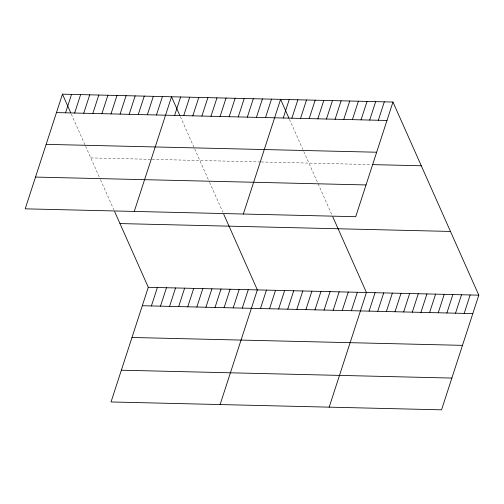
<?xml version="1.0" encoding="UTF-8"?>
<svg xmlns="http://www.w3.org/2000/svg" width="504" height="504" viewBox="0 0 504 504"><rect width="100%" height="100%" fill="white"/><g stroke="black" fill="none" stroke-linecap="round" stroke-linejoin="round"><path stroke-width="0.38" stroke-dasharray="2.52 1.89" d="M90.783 157.903L151.376 159.346M152.132 159.365L260.442 161.942M261.198 161.96L370.994 164.575M289.46 119.322L302.91 149.581M303.767 151.509L332.205 215.498M180.394 116.726L194.412 148.27M194.702 148.913L209.28 181.724M209.576 182.391L222.844 212.234M71.322 114.131L85.346 145.675M85.63 146.317L100.214 179.128M100.51 179.789L113.778 209.639"/><path stroke-width="0.76" d="M62.458 94.172L25.2 208.832L355.711 216.701L392.962 102.041L62.458 94.172L70.755 112.839M65.558 112.814L71.543 94.387M74.649 113.028L80.634 94.607M83.733 113.243L89.725 94.821M92.824 113.463L98.809 95.035M101.915 113.677L107.9 95.256M111 113.891L116.991 95.47M120.091 114.112L126.076 95.684M129.181 114.326L135.167 95.905M138.272 114.547L144.257 96.119M147.357 114.761L153.342 96.333M156.448 114.975L162.433 96.554M134.266 211.428L171.524 96.768L179.821 115.435M174.623 115.41L180.615 96.982M183.714 115.624L189.699 97.203M192.805 115.844L198.79 97.417M201.89 116.059L207.881 97.637M114.66 211.63L148.289 287.299L111.037 401.959L441.542 409.828L478.8 295.168L392.962 102.041M210.981 116.273L216.966 97.852M151.395 305.941L157.38 287.513M220.072 116.493L226.057 98.066M160.486 306.155L166.471 287.734M229.156 116.707L235.148 98.286M169.571 306.375L175.562 287.948M238.247 116.922L244.232 98.501M178.662 306.589L184.647 288.162M247.338 117.142L253.323 98.715M187.753 306.804L193.738 288.382M256.429 117.356L262.414 98.935M196.837 307.024L202.828 288.597M265.514 117.577L271.498 99.149M205.928 307.238L211.913 288.811M243.338 214.024L280.589 99.364L288.887 118.037M215.019 307.453L221.004 289.031M283.248 117.999L289.233 99.572M224.104 307.673L230.095 289.246M291.892 118.201L297.877 99.779M233.194 307.887L239.179 289.466M300.535 118.408L306.52 99.981M242.285 308.101L248.27 289.68M309.179 118.616L315.164 100.189M220.103 404.554L257.361 289.894L223.726 214.225M317.822 118.818L323.814 100.397M260.461 308.536L266.446 290.115M326.466 119.026L332.457 100.598M269.552 308.75L275.537 290.329M335.11 119.234L341.101 100.806M278.643 308.971L284.628 290.543M343.753 119.435L349.745 101.014M287.727 309.185L293.719 290.764M352.403 119.643L358.388 101.216M296.818 309.406L302.803 290.978M361.047 119.851L367.032 101.424M305.909 309.62L311.894 291.192M369.69 120.053L375.675 101.632M314.994 309.834L320.985 291.413M378.334 120.261L384.319 101.833M324.085 310.054L330.07 291.627M333.175 310.269L339.161 291.841M342.26 310.483L348.251 292.062M351.351 310.703L357.336 292.276M329.175 407.15L366.427 292.49L332.798 216.821M369.086 311.125L375.071 292.698M377.729 311.327L383.714 292.906M386.373 311.535L392.358 293.114M395.016 311.743L401.001 293.315M403.66 311.945L409.645 293.523M412.304 312.152L418.289 293.731M420.947 312.36L426.938 293.933M429.591 312.562L435.582 294.141M438.234 312.77L444.226 294.349M446.884 312.978L452.869 294.55M455.528 313.179L461.513 294.758M464.171 313.387L470.156 294.966M56.467 112.594L386.978 120.469M46.148 144.352L376.658 152.227M372.569 164.613L421.287 165.772M35.519 177.074L366.024 184.943M119.965 223.568L450.475 231.437M148.289 287.299L478.8 295.168M142.304 305.72L472.815 313.595M131.985 337.478L462.496 345.353M121.357 370.201L451.861 378.069"/></g></svg>
